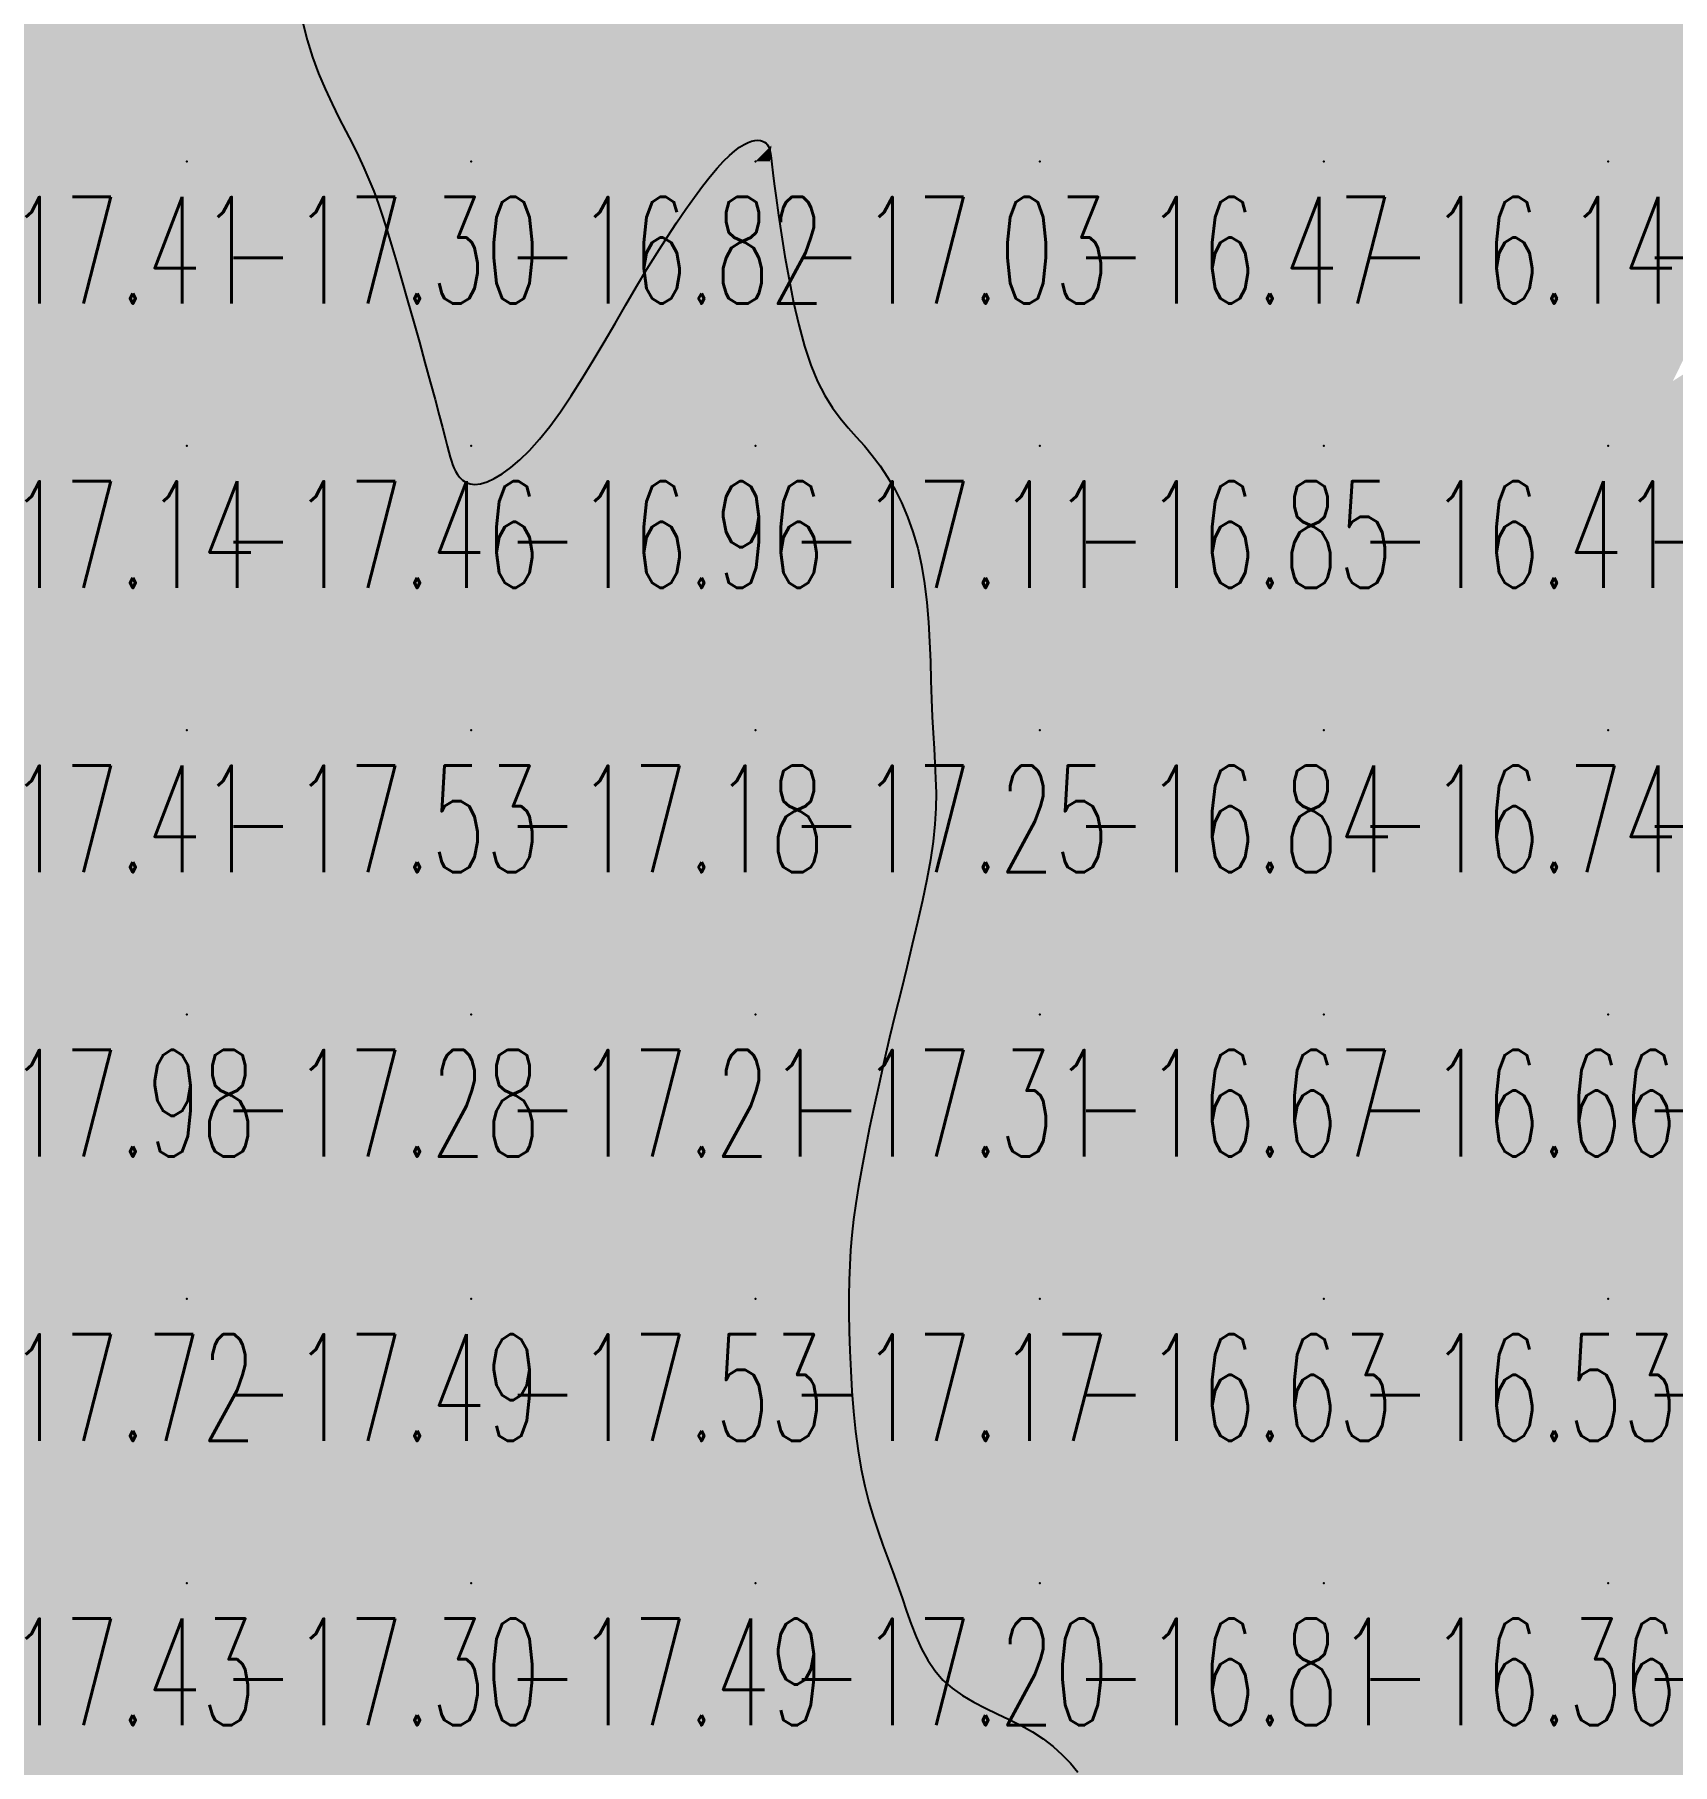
# Model space of a CAD drawing. Header units: millimetres. Extents: x 88261 to 90953, y 390274 to 392322.
# Drawn here: x 89624.9 to 89682.5, y 390680.9 to 390741.7 of the extents above; entities that cross this region are included whole.
import ezdxf
from ezdxf.enums import TextEntityAlignment as Align

# ---------------------------------------------------------------- set-up
doc = ezdxf.new("R2010")
doc.units = ezdxf.units.MM
doc.header["$LTSCALE"] = 25
for name, color, linetype in [('CN_03_00', 7, 'Continuous'), ('COTEAlt', 7, 'Continuous'), ('TN_COLORIAGE', 7, 'Continuous')]:
    doc.layers.add(name, color=color, linetype=linetype)
doc.styles.add('Simplex 1.0', font='Simplex.shx', dxfattribs={"width": 0.99, "height": 2.5})
doc.styles.get("Standard").update_dxf_attribs({"font": 'times.ttf'})

# ---------------------------------------------------------------- blocks, each defined once
blk = doc.blocks.new('COTE')
at = {"color": 0}
blk.add_point((0, 0), dxfattribs=at)
at = {"layer": 'COTEAlt'}
blk.add_attdef('ALT', text='', height=3.75, dxfattribs=at).set_placement((1.25, -1.25), align=Align.TOP_LEFT)

msp = doc.modelspace()

# ---------------------------------------------------------------- linework, layer by layer
at = {"layer": 'CN_03_00', "elevation": -17, "flags": 128}
msp.add_lwpolyline([(89634.309, 390742.159), (89634.474, 390741.519), (89634.667, 390740.91), (89634.881, 390740.333), (89635.112, 390739.786), (89635.352, 390739.267), (89635.596, 390738.773), (89635.836, 390738.303), (89636.067, 390737.854), (89636.282, 390737.425), (89636.476, 390737.012), (89636.653, 390736.605), (89636.818, 390736.195), (89636.975, 390735.769), (89637.129, 390735.318), (89637.285, 390734.83), (89637.448, 390734.296), (89637.623, 390733.703), (89637.812, 390733.048), (89638.013, 390732.344), (89638.219, 390731.615), (89638.424, 390730.881), (89638.622, 390730.163), (89638.809, 390729.483), (89638.977, 390728.862), (89639.122, 390728.32), (89639.239, 390727.875), (89639.331, 390727.517), (89639.404, 390727.234), (89639.461, 390727.011), (89639.509, 390726.836), (89639.551, 390726.695), (89639.593, 390726.575), (89639.64, 390726.461), (89639.696, 390726.345), (89639.764, 390726.229), (89639.847, 390726.119), (89639.948, 390726.023), (89640.068, 390725.947), (89640.212, 390725.897), (89640.381, 390725.88), (89640.578, 390725.902), (89640.805, 390725.97), (89641.06, 390726.086), (89641.34, 390726.252), (89641.642, 390726.471), (89641.965, 390726.745), (89642.303, 390727.076), (89642.656, 390727.466), (89643.02, 390727.917), (89643.392, 390728.429), (89643.77, 390728.994), (89644.153, 390729.599), (89644.538, 390730.233), (89644.924, 390730.886), (89645.308, 390731.544), (89645.689, 390732.198), (89646.064, 390732.835), (89646.432, 390733.445), (89646.791, 390734.025), (89647.139, 390734.572), (89647.475, 390735.082), (89647.796, 390735.554), (89648.101, 390735.984), (89648.388, 390736.37), (89648.655, 390736.709), (89648.901, 390737), (89649.127, 390737.244), (89649.333, 390737.446), (89649.521, 390737.609), (89649.692, 390737.738), (89649.848, 390737.835), (89649.988, 390737.905), (89650.115, 390737.95), (89650.229, 390737.976), (89650.331, 390737.983), (89650.422, 390737.975), (89650.501, 390737.953), (89650.568, 390737.919), (89650.625, 390737.875), (89650.672, 390737.825), (89650.709, 390737.769), (89650.737, 390737.707), (89650.759, 390737.627), (89650.779, 390737.515), (89650.801, 390737.356), (89650.827, 390737.136), (89650.863, 390736.839), (89650.911, 390736.451), (89650.976, 390735.958), (89651.06, 390735.351), (89651.164, 390734.652), (89651.287, 390733.889), (89651.431, 390733.088), (89651.593, 390732.278), (89651.775, 390731.487), (89651.976, 390730.742), (89652.196, 390730.071), (89652.434, 390729.494), (89652.688, 390729.002), (89652.954, 390728.578), (89653.23, 390728.205), (89653.511, 390727.868), (89653.795, 390727.548), (89654.08, 390727.23), (89654.36, 390726.896), (89654.634, 390726.532), (89654.898, 390726.136), (89655.149, 390725.707), (89655.384, 390725.243), (89655.599, 390724.744), (89655.791, 390724.21), (89655.957, 390723.64), (89656.094, 390723.034), (89656.2, 390722.392), (89656.279, 390721.723), (89656.335, 390721.037), (89656.375, 390720.344), (89656.403, 390719.655), (89656.424, 390718.979), (89656.444, 390718.328), (89656.467, 390717.71), (89656.498, 390717.132), (89656.533, 390716.586), (89656.565, 390716.061), (89656.589, 390715.545), (89656.601, 390715.025), (89656.593, 390714.489), (89656.561, 390713.927), (89656.499, 390713.325), (89656.404, 390712.676), (89656.278, 390711.982), (89656.127, 390711.25), (89655.955, 390710.487), (89655.768, 390709.699), (89655.572, 390708.892), (89655.37, 390708.073), (89655.168, 390707.248), (89654.97, 390706.424), (89654.779, 390705.607), (89654.597, 390704.803), (89654.425, 390704.018), (89654.265, 390703.258), (89654.119, 390702.529), (89653.989, 390701.837), (89653.876, 390701.189), (89653.781, 390700.586), (89653.704, 390700.021), (89653.644, 390699.481), (89653.598, 390698.953), (89653.566, 390698.426), (89653.547, 390697.888), (89653.538, 390697.326), (89653.539, 390696.728), (89653.549, 390696.087), (89653.568, 390695.409), (89653.599, 390694.707), (89653.642, 390693.993), (89653.7, 390693.278), (89653.773, 390692.574), (89653.862, 390691.893), (89653.971, 390691.246), (89654.098, 390690.644), (89654.241, 390690.081), (89654.397, 390689.551), (89654.563, 390689.049), (89654.734, 390688.567), (89654.907, 390688.099), (89655.079, 390687.638), (89655.246, 390687.179), (89655.407, 390686.715), (89655.565, 390686.252), (89655.728, 390685.796), (89655.903, 390685.352), (89656.095, 390684.928), (89656.312, 390684.528), (89656.561, 390684.16), (89656.846, 390683.829), (89657.174, 390683.539), (89657.538, 390683.284), (89657.929, 390683.056), (89658.338, 390682.845), (89658.758, 390682.644), (89659.179, 390682.443), (89659.594, 390682.234), (89659.993, 390682.008), (89660.369, 390681.76), (89660.719, 390681.49), (89661.041, 390681.203), (89661.333, 390680.902), (89661.593, 390680.591)], dxfattribs=at)
at = {"layer": 'TN_COLORIAGE', "color": 193}
for points in [[(89620.249, 390737.239, -17.243), (89630.249, 390737.239, -17.243), (89630.249, 390747.239, -17.243)], [(89620.249, 390747.239, -17.243), (89620.249, 390737.239, -17.243), (89630.249, 390747.239, -17.243)], [(89630.249, 390737.239, -17), (89634.167, 390741.158, -17), (89630.249, 390747.239, -17), (89633.656, 390747.239, -17)], [(89634.167, 390741.158, -17.303), (89636.52, 390737.239, -17.303), (89630.249, 390737.239, -17.303)], [(89650.249, 390738.165, -17.028), (89648.885, 390737.239, -17.028), (89650.249, 390737.239, -17.028)], [(89650.811, 390737.802, -17.028), (89650.249, 390738.165, -17.028), (89650.249, 390737.239, -17.028)], [(89650.762, 390737.239, -17.028), (89650.811, 390737.802, -17.028), (89650.249, 390737.239, -17.028)], [(89620.249, 390727.239, -17.303), (89630.249, 390727.239, -17.303), (89630.249, 390737.239, -17.303)], [(89620.249, 390737.239, -17.303), (89620.249, 390727.239, -17.303), (89630.249, 390737.239, -17.303)], [(89630.249, 390727.239, -17), (89637.445, 390734.435, -17), (89630.249, 390737.239, -17), (89636.52, 390737.239, -17)], [(89650.249, 390727.239, -17), (89642.932, 390727.239, -17), (89650.249, 390737.239, -17), (89646.142, 390733.132, -17)], [(89648.885, 390737.239, -17.028), (89646.142, 390733.132, -17.028), (89650.249, 390737.239, -17.028)], [(89650.249, 390727.239, -17), (89651.996, 390728.986, -17), (89650.249, 390737.239, -17), (89650.762, 390737.239, -17)], [(89637.445, 390734.435, -17.462), (89639.437, 390727.239, -17.462), (89630.249, 390727.239, -17.462)], [(89651.996, 390728.986, -17.111), (89654.431, 390727.239, -17.111), (89650.249, 390727.239, -17.111)], [(89620.249, 390717.239, -17.462), (89630.249, 390717.239, -17.462), (89630.249, 390727.239, -17.462)], [(89620.249, 390727.239, -17.462), (89620.249, 390717.239, -17.462), (89630.249, 390727.239, -17.462)], [(89630.249, 390717.239, -17), (89639.539, 390726.53, -17), (89630.249, 390727.239, -17), (89639.437, 390727.239, -17)], [(89640.249, 390717.239, -17.111), (89650.249, 390717.239, -17.111), (89650.249, 390727.239, -17.111)], [(89640.249, 390717.239, -17), (89640.249, 390725.411, -17), (89650.249, 390727.239, -17), (89642.932, 390727.239, -17)], [(89650.249, 390717.239, -17), (89656.441, 390723.431, -17), (89650.249, 390727.239, -17), (89654.431, 390727.239, -17)], [(89630.249, 390717.239, -17), (89639.539, 390726.53, -17), (89640.249, 390717.239, -17), (89640.249, 390725.411, -17)], [(89656.372, 390717.239, -17.252), (89656.441, 390723.431, -17.252), (89650.249, 390717.239, -17.252)], [(89620.249, 390717.239, -17.534), (89620.249, 390707.239, -17.534), (89630.249, 390717.239, -17.534)], [(89620.249, 390707.239, -17.534), (89630.249, 390707.239, -17.534), (89630.249, 390717.239, -17.534)], [(89630.249, 390707.239, -17.182), (89640.249, 390707.239, -17.182), (89640.249, 390717.239, -17.182)], [(89630.249, 390717.239, -17.182), (89630.249, 390707.239, -17.182), (89640.249, 390717.239, -17.182)], [(89640.249, 390717.239, -17.252), (89640.249, 390707.239, -17.252), (89650.249, 390717.239, -17.252)], [(89640.249, 390707.239, -17.252), (89650.249, 390707.239, -17.252), (89650.249, 390717.239, -17.252)], [(89650.249, 390707.239, -17), (89656.878, 390713.868, -17), (89650.249, 390717.239, -17), (89656.372, 390717.239, -17)], [(89655.114, 390707.239, -17.314), (89656.878, 390713.868, -17.314), (89650.249, 390707.239, -17.314)], [(89620.249, 390707.239, -17.285), (89620.249, 390697.239, -17.285), (89630.249, 390707.239, -17.285)], [(89620.249, 390697.239, -17.285), (89630.249, 390697.239, -17.285), (89630.249, 390707.239, -17.285)], [(89630.249, 390697.239, -17.21), (89640.249, 390697.239, -17.21), (89640.249, 390707.239, -17.21)], [(89630.249, 390707.239, -17.21), (89630.249, 390697.239, -17.21), (89640.249, 390707.239, -17.21)], [(89640.249, 390697.239, -17.314), (89650.249, 390697.239, -17.314), (89650.249, 390707.239, -17.314)], [(89640.249, 390707.239, -17.314), (89640.249, 390697.239, -17.314), (89650.249, 390707.239, -17.314)], [(89650.249, 390707.239, -17), (89655.114, 390707.239, -17), (89650.249, 390697.239, -17), (89653.673, 390700.663, -17)], [(89653.45, 390697.239, -17.172), (89653.673, 390700.663, -17.172), (89650.249, 390697.239, -17.172)], [(89620.249, 390697.239, -17.489), (89620.249, 390687.239, -17.489), (89630.249, 390697.239, -17.489)], [(89620.249, 390687.239, -17.489), (89630.249, 390687.239, -17.489), (89630.249, 390697.239, -17.489)], [(89630.249, 390697.239, -17.529), (89630.249, 390687.239, -17.529), (89640.249, 390697.239, -17.529)], [(89630.249, 390687.239, -17.529), (89640.249, 390687.239, -17.529), (89640.249, 390697.239, -17.529)], [(89640.249, 390687.239, -17.172), (89650.249, 390687.239, -17.172), (89650.249, 390697.239, -17.172)], [(89640.249, 390697.239, -17.172), (89640.249, 390687.239, -17.172), (89650.249, 390697.239, -17.172)], [(89650.249, 390687.239, -17), (89653.759, 390690.75, -17), (89650.249, 390697.239, -17), (89653.45, 390697.239, -17)], [(89653.759, 390690.75, -17.198), (89655.336, 390687.239, -17.198), (89650.249, 390687.239, -17.198)], [(89620.249, 390687.239, -17.303), (89620.249, 390677.239, -17.303), (89630.249, 390687.239, -17.303)], [(89620.249, 390677.239, -17.303), (89630.249, 390677.239, -17.303), (89630.249, 390687.239, -17.303)], [(89640.249, 390687.239, -17), (89640.249, 390678.346, -17), (89630.249, 390677.239, -17), (89637.056, 390677.239, -17)], [(89630.249, 390687.239, -17.487), (89630.249, 390677.239, -17.487), (89640.249, 390687.239, -17.487)], [(89640.249, 390687.239, -17), (89640.249, 390678.346, -17), (89650.249, 390687.239, -17), (89642.591, 390679.581, -17)], [(89650.249, 390677.239, -17), (89641.918, 390677.239, -17), (89650.249, 390687.239, -17), (89642.591, 390679.581, -17)], [(89650.249, 390677.239, -17), (89656.373, 390683.364, -17), (89650.249, 390687.239, -17), (89655.336, 390687.239, -17)], [(89650.249, 390677.239, -17), (89656.373, 390683.364, -17), (89660.249, 390677.239, -17), (89660.249, 390682.277, -17)], [(89662.588, 390679.578, -17.194), (89660.249, 390682.277, -17.194), (89660.249, 390677.239, -17.194)]]:
    msp.add_solid(points, dxfattribs=at)
at = {"layer": 'TN_COLORIAGE', "color": 183}
for points in [[(89633.656, 390747.239, -16.53), (89634.167, 390741.158, -16.53), (89640.249, 390747.239, -16.53)], [(89636.52, 390737.239, -16.53), (89634.167, 390741.158, -16.53), (89640.249, 390737.239, -16.53), (89640.249, 390747.239, -16.53)], [(89640.249, 390747.239, -16.721), (89640.249, 390737.239, -16.721), (89650.249, 390747.239, -16.721)], [(89648.885, 390737.239, -16.721), (89650.249, 390738.165, -16.721), (89640.249, 390737.239, -16.721), (89650.249, 390747.239, -16.721)], [(89650.249, 390738.165, -16.522), (89650.811, 390737.802, -16.522), (89650.249, 390747.239, -16.522), (89660.249, 390747.239, -16.522)], [(89650.811, 390737.802, -16.474), (89650.762, 390737.239, -16.474), (89660.249, 390747.239, -16.474), (89660.249, 390737.239, -16.474)], [(89660.249, 390747.239, -16.372), (89660.249, 390737.239, -16.372), (89670.249, 390747.239, -16.372)], [(89660.249, 390737.239, -16.372), (89670.249, 390737.239, -16.372), (89670.249, 390747.239, -16.372)], [(89670.249, 390747.239, -16.178), (89670.249, 390737.239, -16.178), (89680.249, 390747.239, -16.178)], [(89670.249, 390737.239, -16.178), (89680.249, 390737.239, -16.178), (89680.249, 390747.239, -16.178)], [(89680.249, 390737.239, -16), (89682.984, 390739.975, -16), (89680.249, 390747.239, -16), (89682.672, 390747.239, -16)], [(89682.984, 390739.975, -16.209), (89686.303, 390737.239, -16.209), (89680.249, 390737.239, -16.209)], [(89636.52, 390737.239, -16.82), (89637.445, 390734.435, -16.82), (89640.249, 390737.239, -16.82)], [(89639.437, 390727.239, -16.82), (89637.445, 390734.435, -16.82), (89640.249, 390727.239, -16.82), (89640.249, 390737.239, -16.82)], [(89646.142, 390733.132, -16.82), (89648.885, 390737.239, -16.82), (89640.249, 390727.239, -16.82), (89640.249, 390737.239, -16.82)], [(89650.762, 390737.239, -16.474), (89651.996, 390728.986, -16.474), (89660.249, 390737.239, -16.474)], [(89654.431, 390727.239, -16.474), (89651.996, 390728.986, -16.474), (89660.249, 390727.239, -16.474), (89660.249, 390737.239, -16.474)], [(89660.249, 390737.239, -16.141), (89660.249, 390727.239, -16.141), (89670.249, 390737.239, -16.141)], [(89660.249, 390727.239, -16.141), (89670.249, 390727.239, -16.141), (89670.249, 390737.239, -16.141)], [(89670.249, 390737.239, -16.209), (89670.249, 390727.239, -16.209), (89680.249, 390737.239, -16.209)], [(89670.249, 390727.239, -16.209), (89680.249, 390727.239, -16.209), (89680.249, 390737.239, -16.209)], [(89680.249, 390737.239, -16), (89686.303, 390737.239, -16), (89680.249, 390727.239, -16), (89682.526, 390729.516, -16)], [(89690.249, 390727.239, -16), (89690.249, 390734.413, -16), (89680.249, 390727.239, -16), (89682.526, 390729.516, -16)], [(89646.142, 390733.132, -16.959), (89642.932, 390727.239, -16.959), (89640.249, 390727.239, -16.959)], [(89639.437, 390727.239, -16.959), (89639.539, 390726.53, -16.959), (89640.249, 390727.239, -16.959)], [(89640.249, 390725.411, -16.959), (89639.539, 390726.53, -16.959), (89640.249, 390727.239, -16.959)], [(89642.932, 390727.239, -16.959), (89640.249, 390725.411, -16.959), (89640.249, 390727.239, -16.959)], [(89654.431, 390727.239, -16.845), (89656.441, 390723.431, -16.845), (89660.249, 390727.239, -16.845)], [(89656.441, 390723.431, -16.841), (89656.372, 390717.239, -16.841), (89660.249, 390727.239, -16.841), (89660.249, 390717.239, -16.841)], [(89660.249, 390717.239, -16.409), (89670.249, 390717.239, -16.409), (89670.249, 390727.239, -16.409)], [(89660.249, 390727.239, -16.409), (89660.249, 390717.239, -16.409), (89670.249, 390727.239, -16.409)], [(89670.249, 390727.239, -16.04), (89670.249, 390717.239, -16.04), (89680.249, 390727.239, -16.04)], [(89670.249, 390717.239, -16.04), (89680.249, 390717.239, -16.04), (89680.249, 390727.239, -16.04)], [(89680.249, 390727.239, -16.346), (89680.249, 390717.239, -16.346), (89690.249, 390727.239, -16.346)], [(89680.249, 390717.239, -16.346), (89690.249, 390717.239, -16.346), (89690.249, 390727.239, -16.346)], [(89656.878, 390713.868, -16.669), (89655.114, 390707.239, -16.669), (89660.249, 390717.239, -16.669), (89660.249, 390707.239, -16.669)], [(89656.372, 390717.239, -16.841), (89656.878, 390713.868, -16.841), (89660.249, 390717.239, -16.841)], [(89660.249, 390717.239, -16.739), (89660.249, 390707.239, -16.739), (89670.249, 390717.239, -16.739)], [(89660.249, 390707.239, -16.739), (89670.249, 390707.239, -16.739), (89670.249, 390717.239, -16.739)], [(89670.249, 390717.239, -16.241), (89670.249, 390707.239, -16.241), (89680.249, 390717.239, -16.241)], [(89670.249, 390707.239, -16.241), (89680.249, 390707.239, -16.241), (89680.249, 390717.239, -16.241)], [(89680.249, 390717.239, -16.332), (89680.249, 390707.239, -16.332), (89690.249, 390717.239, -16.332)], [(89680.249, 390707.239, -16.332), (89690.249, 390707.239, -16.332), (89690.249, 390717.239, -16.332)], [(89653.673, 390700.663, -16.634), (89653.45, 390697.239, -16.634), (89660.249, 390707.239, -16.634), (89660.249, 390697.239, -16.634)], [(89653.673, 390700.663, -16.669), (89655.114, 390707.239, -16.669), (89660.249, 390707.239, -16.669)], [(89660.249, 390697.239, -16.664), (89670.249, 390697.239, -16.664), (89670.249, 390707.239, -16.664)], [(89660.249, 390707.239, -16.664), (89660.249, 390697.239, -16.664), (89670.249, 390707.239, -16.664)], [(89670.249, 390707.239, -16.39), (89670.249, 390697.239, -16.39), (89680.249, 390707.239, -16.39)], [(89670.249, 390697.239, -16.39), (89680.249, 390697.239, -16.39), (89680.249, 390707.239, -16.39)], [(89680.249, 390707.239, -16.419), (89680.249, 390697.239, -16.419), (89690.249, 390707.239, -16.419)], [(89680.249, 390697.239, -16.419), (89690.249, 390697.239, -16.419), (89690.249, 390707.239, -16.419)], [(89653.45, 390697.239, -16.634), (89653.759, 390690.75, -16.634), (89660.249, 390697.239, -16.634)], [(89655.336, 390687.239, -16.634), (89653.759, 390690.75, -16.634), (89660.249, 390687.239, -16.634), (89660.249, 390697.239, -16.634)], [(89660.249, 390687.239, -16.531), (89670.249, 390687.239, -16.531), (89670.249, 390697.239, -16.531)], [(89660.249, 390697.239, -16.531), (89660.249, 390687.239, -16.531), (89670.249, 390697.239, -16.531)], [(89670.249, 390687.239, -16.434), (89680.249, 390687.239, -16.434), (89680.249, 390697.239, -16.434)], [(89670.249, 390697.239, -16.434), (89670.249, 390687.239, -16.434), (89680.249, 390697.239, -16.434)], [(89680.249, 390687.239, -16.71), (89690.249, 390687.239, -16.71), (89690.249, 390697.239, -16.71)], [(89680.249, 390697.239, -16.71), (89680.249, 390687.239, -16.71), (89690.249, 390697.239, -16.71)], [(89655.336, 390687.239, -16.809), (89656.373, 390683.364, -16.809), (89660.249, 390687.239, -16.809)], [(89660.249, 390682.277, -16.809), (89656.373, 390683.364, -16.809), (89660.249, 390687.239, -16.809)], [(89660.249, 390682.277, -16.365), (89662.588, 390679.578, -16.365), (89660.249, 390687.239, -16.365), (89670.249, 390687.239, -16.365)], [(89662.588, 390679.578, -16.274), (89662.357, 390677.239, -16.274), (89670.249, 390687.239, -16.274), (89670.249, 390677.239, -16.274)], [(89670.249, 390687.239, -16.557), (89670.249, 390677.239, -16.557), (89680.249, 390687.239, -16.557)], [(89670.249, 390677.239, -16.557), (89680.249, 390677.239, -16.557), (89680.249, 390687.239, -16.557)], [(89680.249, 390677.239, -16.826), (89690.249, 390677.239, -16.826), (89690.249, 390687.239, -16.826)], [(89680.249, 390687.239, -16.826), (89680.249, 390677.239, -16.826), (89690.249, 390687.239, -16.826)]]:
    msp.add_solid(points, dxfattribs=at)

# ---------------------------------------------------------------- block references
at = {"layer": 'COTEAlt'}
ref = msp.add_blockref('COTE', (89620.249, 390737.239), dxfattribs=at)
ref.add_attrib('ALT', '-17.41', dxfattribs={"height": 3.75, "style": 'Simplex 1.0', "width": 0.6}).set_placement((89621.499, 390735.989), align=Align.TOP_LEFT)
ref = msp.add_blockref('COTE', (89630.249, 390737.239), dxfattribs=at)
ref.add_attrib('ALT', '-17.30', dxfattribs={"height": 3.75, "style": 'Simplex 1.0', "width": 0.6}).set_placement((89631.499, 390735.989), align=Align.TOP_LEFT)
ref = msp.add_blockref('COTE', (89640.249, 390737.239), dxfattribs=at)
ref.add_attrib('ALT', '-16.82', dxfattribs={"height": 3.75, "style": 'Simplex 1.0', "width": 0.6}).set_placement((89641.499, 390735.989), align=Align.TOP_LEFT)
ref = msp.add_blockref('COTE', (89650.249, 390737.239), dxfattribs=at)
ref.add_attrib('ALT', '-17.03', dxfattribs={"height": 3.75, "style": 'Simplex 1.0', "width": 0.6}).set_placement((89651.499, 390735.989), align=Align.TOP_LEFT)
ref = msp.add_blockref('COTE', (89660.249, 390737.239), dxfattribs=at)
ref.add_attrib('ALT', '-16.47', dxfattribs={"height": 3.75, "style": 'Simplex 1.0', "width": 0.6}).set_placement((89661.499, 390735.989), align=Align.TOP_LEFT)
ref = msp.add_blockref('COTE', (89670.249, 390737.239), dxfattribs=at)
ref.add_attrib('ALT', '-16.14', dxfattribs={"height": 3.75, "style": 'Simplex 1.0', "width": 0.6}).set_placement((89671.499, 390735.989), align=Align.TOP_LEFT)
ref = msp.add_blockref('COTE', (89680.249, 390737.239), dxfattribs=at)
ref.add_attrib('ALT', '-16.21', dxfattribs={"height": 3.75, "style": 'Simplex 1.0', "width": 0.6}).set_placement((89681.499, 390735.989), align=Align.TOP_LEFT)
ref = msp.add_blockref('COTE', (89620.249, 390727.239), dxfattribs=at)
ref.add_attrib('ALT', '-17.14', dxfattribs={"height": 3.75, "style": 'Simplex 1.0', "width": 0.6}).set_placement((89621.499, 390725.989), align=Align.TOP_LEFT)
ref = msp.add_blockref('COTE', (89630.249, 390727.239), dxfattribs=at)
ref.add_attrib('ALT', '-17.46', dxfattribs={"height": 3.75, "style": 'Simplex 1.0', "width": 0.6}).set_placement((89631.499, 390725.989), align=Align.TOP_LEFT)
ref = msp.add_blockref('COTE', (89640.249, 390727.239), dxfattribs=at)
ref.add_attrib('ALT', '-16.96', dxfattribs={"height": 3.75, "style": 'Simplex 1.0', "width": 0.6}).set_placement((89641.499, 390725.989), align=Align.TOP_LEFT)
ref = msp.add_blockref('COTE', (89650.249, 390727.239), dxfattribs=at)
ref.add_attrib('ALT', '-17.11', dxfattribs={"height": 3.75, "style": 'Simplex 1.0', "width": 0.6}).set_placement((89651.499, 390725.989), align=Align.TOP_LEFT)
ref = msp.add_blockref('COTE', (89660.249, 390727.239), dxfattribs=at)
ref.add_attrib('ALT', '-16.85', dxfattribs={"height": 3.75, "style": 'Simplex 1.0', "width": 0.6}).set_placement((89661.499, 390725.989), align=Align.TOP_LEFT)
ref = msp.add_blockref('COTE', (89670.249, 390727.239), dxfattribs=at)
ref.add_attrib('ALT', '-16.41', dxfattribs={"height": 3.75, "style": 'Simplex 1.0', "width": 0.6}).set_placement((89671.499, 390725.989), align=Align.TOP_LEFT)
ref = msp.add_blockref('COTE', (89680.249, 390727.239), dxfattribs=at)
ref.add_attrib('ALT', '-16.04', dxfattribs={"height": 3.75, "style": 'Simplex 1.0', "width": 0.6}).set_placement((89681.499, 390725.989), align=Align.TOP_LEFT)
ref = msp.add_blockref('COTE', (89620.249, 390717.239), dxfattribs=at)
ref.add_attrib('ALT', '-17.41', dxfattribs={"height": 3.75, "style": 'Simplex 1.0', "width": 0.6}).set_placement((89621.499, 390715.989), align=Align.TOP_LEFT)
ref = msp.add_blockref('COTE', (89630.249, 390717.239), dxfattribs=at)
ref.add_attrib('ALT', '-17.53', dxfattribs={"height": 3.75, "style": 'Simplex 1.0', "width": 0.6}).set_placement((89631.499, 390715.989), align=Align.TOP_LEFT)
ref = msp.add_blockref('COTE', (89640.249, 390717.239), dxfattribs=at)
ref.add_attrib('ALT', '-17.18', dxfattribs={"height": 3.75, "style": 'Simplex 1.0', "width": 0.6}).set_placement((89641.499, 390715.989), align=Align.TOP_LEFT)
ref = msp.add_blockref('COTE', (89650.249, 390717.239), dxfattribs=at)
ref.add_attrib('ALT', '-17.25', dxfattribs={"height": 3.75, "style": 'Simplex 1.0', "width": 0.6}).set_placement((89651.499, 390715.989), align=Align.TOP_LEFT)
ref = msp.add_blockref('COTE', (89660.249, 390717.239), dxfattribs=at)
ref.add_attrib('ALT', '-16.84', dxfattribs={"height": 3.75, "style": 'Simplex 1.0', "width": 0.6}).set_placement((89661.499, 390715.989), align=Align.TOP_LEFT)
ref = msp.add_blockref('COTE', (89670.249, 390717.239), dxfattribs=at)
ref.add_attrib('ALT', '-16.74', dxfattribs={"height": 3.75, "style": 'Simplex 1.0', "width": 0.6}).set_placement((89671.499, 390715.989), align=Align.TOP_LEFT)
ref = msp.add_blockref('COTE', (89680.249, 390717.239), dxfattribs=at)
ref.add_attrib('ALT', '-16.24', dxfattribs={"height": 3.75, "style": 'Simplex 1.0', "width": 0.6}).set_placement((89681.499, 390715.989), align=Align.TOP_LEFT)
ref = msp.add_blockref('COTE', (89620.249, 390707.239), dxfattribs=at)
ref.add_attrib('ALT', '-17.98', dxfattribs={"height": 3.75, "style": 'Simplex 1.0', "width": 0.6}).set_placement((89621.499, 390705.989), align=Align.TOP_LEFT)
ref = msp.add_blockref('COTE', (89630.249, 390707.239), dxfattribs=at)
ref.add_attrib('ALT', '-17.28', dxfattribs={"height": 3.75, "style": 'Simplex 1.0', "width": 0.6}).set_placement((89631.499, 390705.989), align=Align.TOP_LEFT)
ref = msp.add_blockref('COTE', (89640.249, 390707.239), dxfattribs=at)
ref.add_attrib('ALT', '-17.21', dxfattribs={"height": 3.75, "style": 'Simplex 1.0', "width": 0.6}).set_placement((89641.499, 390705.989), align=Align.TOP_LEFT)
ref = msp.add_blockref('COTE', (89650.249, 390707.239), dxfattribs=at)
ref.add_attrib('ALT', '-17.31', dxfattribs={"height": 3.75, "style": 'Simplex 1.0', "width": 0.6}).set_placement((89651.499, 390705.989), align=Align.TOP_LEFT)
ref = msp.add_blockref('COTE', (89660.249, 390707.239), dxfattribs=at)
ref.add_attrib('ALT', '-16.67', dxfattribs={"height": 3.75, "style": 'Simplex 1.0', "width": 0.6}).set_placement((89661.499, 390705.989), align=Align.TOP_LEFT)
ref = msp.add_blockref('COTE', (89670.249, 390707.239), dxfattribs=at)
ref.add_attrib('ALT', '-16.66', dxfattribs={"height": 3.75, "style": 'Simplex 1.0', "width": 0.6}).set_placement((89671.499, 390705.989), align=Align.TOP_LEFT)
ref = msp.add_blockref('COTE', (89680.249, 390707.239), dxfattribs=at)
ref.add_attrib('ALT', '-16.39', dxfattribs={"height": 3.75, "style": 'Simplex 1.0', "width": 0.6}).set_placement((89681.499, 390705.989), align=Align.TOP_LEFT)
ref = msp.add_blockref('COTE', (89620.249, 390697.239), dxfattribs=at)
ref.add_attrib('ALT', '-17.72', dxfattribs={"height": 3.75, "style": 'Simplex 1.0', "width": 0.6}).set_placement((89621.499, 390695.989), align=Align.TOP_LEFT)
ref = msp.add_blockref('COTE', (89630.249, 390697.239), dxfattribs=at)
ref.add_attrib('ALT', '-17.49', dxfattribs={"height": 3.75, "style": 'Simplex 1.0', "width": 0.6}).set_placement((89631.499, 390695.989), align=Align.TOP_LEFT)
ref = msp.add_blockref('COTE', (89640.249, 390697.239), dxfattribs=at)
ref.add_attrib('ALT', '-17.53', dxfattribs={"height": 3.75, "style": 'Simplex 1.0', "width": 0.6}).set_placement((89641.499, 390695.989), align=Align.TOP_LEFT)
ref = msp.add_blockref('COTE', (89650.249, 390697.239), dxfattribs=at)
ref.add_attrib('ALT', '-17.17', dxfattribs={"height": 3.75, "style": 'Simplex 1.0', "width": 0.6}).set_placement((89651.499, 390695.989), align=Align.TOP_LEFT)
ref = msp.add_blockref('COTE', (89660.249, 390697.239), dxfattribs=at)
ref.add_attrib('ALT', '-16.63', dxfattribs={"height": 3.75, "style": 'Simplex 1.0', "width": 0.6}).set_placement((89661.499, 390695.989), align=Align.TOP_LEFT)
ref = msp.add_blockref('COTE', (89670.249, 390697.239), dxfattribs=at)
ref.add_attrib('ALT', '-16.53', dxfattribs={"height": 3.75, "style": 'Simplex 1.0', "width": 0.6}).set_placement((89671.499, 390695.989), align=Align.TOP_LEFT)
ref = msp.add_blockref('COTE', (89680.249, 390697.239), dxfattribs=at)
ref.add_attrib('ALT', '-16.43', dxfattribs={"height": 3.75, "style": 'Simplex 1.0', "width": 0.6}).set_placement((89681.499, 390695.989), align=Align.TOP_LEFT)
ref = msp.add_blockref('COTE', (89620.249, 390687.239), dxfattribs=at)
ref.add_attrib('ALT', '-17.43', dxfattribs={"height": 3.75, "style": 'Simplex 1.0', "width": 0.6}).set_placement((89621.499, 390685.989), align=Align.TOP_LEFT)
ref = msp.add_blockref('COTE', (89630.249, 390687.239), dxfattribs=at)
ref.add_attrib('ALT', '-17.30', dxfattribs={"height": 3.75, "style": 'Simplex 1.0', "width": 0.6}).set_placement((89631.499, 390685.989), align=Align.TOP_LEFT)
ref = msp.add_blockref('COTE', (89640.249, 390687.239), dxfattribs=at)
ref.add_attrib('ALT', '-17.49', dxfattribs={"height": 3.75, "style": 'Simplex 1.0', "width": 0.6}).set_placement((89641.499, 390685.989), align=Align.TOP_LEFT)
ref = msp.add_blockref('COTE', (89650.249, 390687.239), dxfattribs=at)
ref.add_attrib('ALT', '-17.20', dxfattribs={"height": 3.75, "style": 'Simplex 1.0', "width": 0.6}).set_placement((89651.499, 390685.989), align=Align.TOP_LEFT)
ref = msp.add_blockref('COTE', (89660.249, 390687.239), dxfattribs=at)
ref.add_attrib('ALT', '-16.81', dxfattribs={"height": 3.75, "style": 'Simplex 1.0', "width": 0.6}).set_placement((89661.499, 390685.989), align=Align.TOP_LEFT)
ref = msp.add_blockref('COTE', (89670.249, 390687.239), dxfattribs=at)
ref.add_attrib('ALT', '-16.36', dxfattribs={"height": 3.75, "style": 'Simplex 1.0', "width": 0.6}).set_placement((89671.499, 390685.989), align=Align.TOP_LEFT)
ref = msp.add_blockref('COTE', (89680.249, 390687.239), dxfattribs=at)
ref.add_attrib('ALT', '-16.56', dxfattribs={"height": 3.75, "style": 'Simplex 1.0', "width": 0.6}).set_placement((89681.499, 390685.989), align=Align.TOP_LEFT)

doc.saveas('drawing.dxf')
